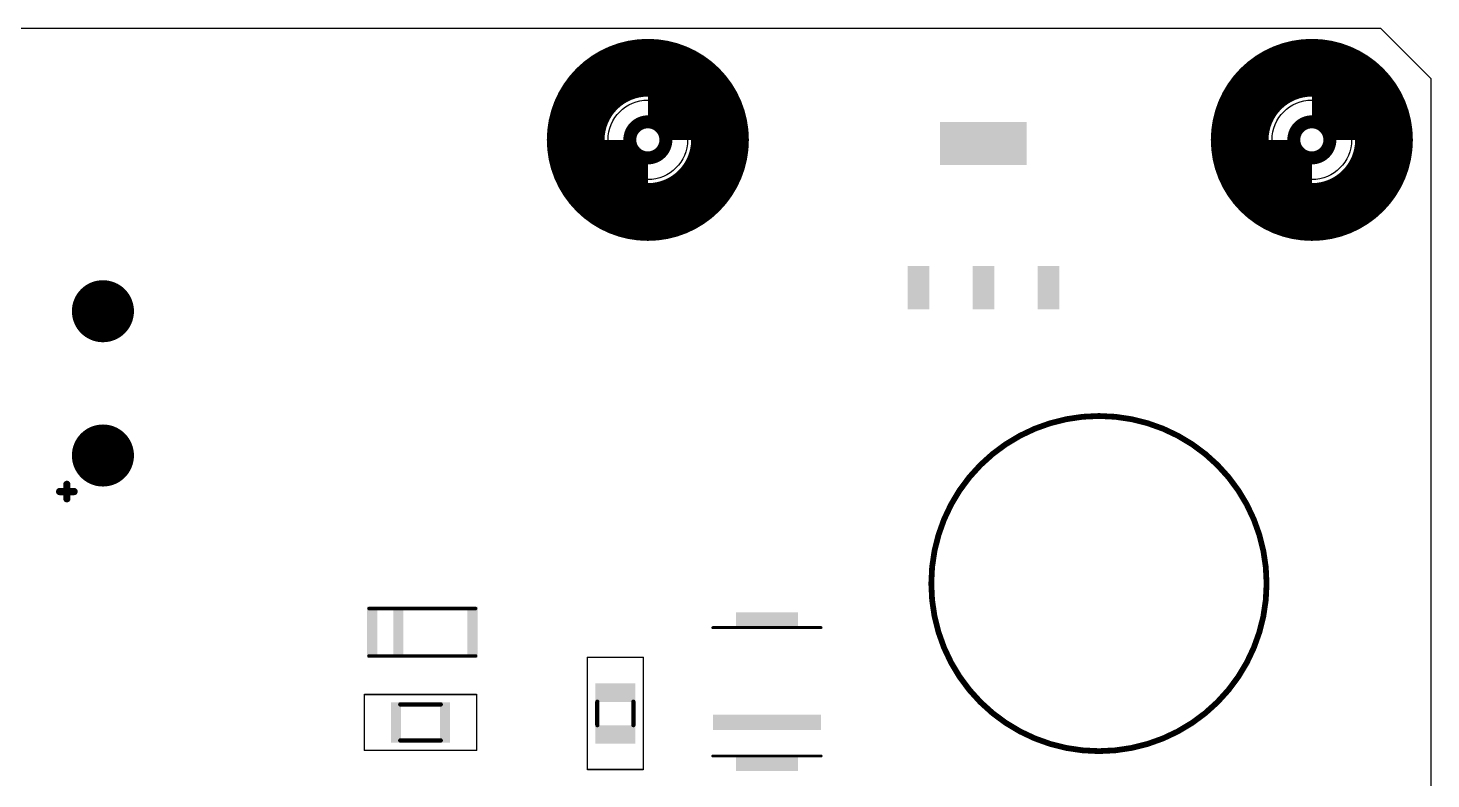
# Model space of a CAD drawing. Extents: x 2 to 118, y -4 to 52.
# Drawn here: x 68.23 to 117.6, y 25.63 to 52.07 of the extents above; entities that cross this region are included whole.
import ezdxf

# ---------------------------------------------------------------- set-up
doc = ezdxf.new("R2010")
doc.units = 0
for name, color, linetype in [('17', 110, 'CONTINUOUS'), ('20', 53, 'CONTINUOUS'), ('39', 12, 'CONTINUOUS'), ('41', 12, 'CONTINUOUS'), ('51', 253, 'CONTINUOUS')]:
    doc.layers.add(name, color=color, linetype=linetype)

# ---------------------------------------------------------------- blocks, each defined once
blk = doc.blocks.new('ROUNDP')
at = {"const_width": 0.5}
blk.add_lwpolyline([(0, -0.25, 1), (0, 0.25, 1), (0, -0.25)], format="xyb", dxfattribs=at)
blk = doc.blocks.new('RECT')
blk.add_solid([(-0.5, -0.5), (0.5, -0.5), (-0.5, 0.5), (0.5, 0.5)])

msp = doc.modelspace()

# ---------------------------------------------------------------- linework, layer by layer
at = {"layer": '20'}
for p, q in [((3.556, 52.07), (115.824, 52.07)), ((115.824, 52.07), (117.602, 50.292)), ((117.602, 50.292), (117.602, 3.302))]:
    msp.add_line(p, q, dxfattribs=at)
for centre in [(90.043, 48.133), (113.411, 48.133)]:
    msp.add_circle(centre, 1.4, dxfattribs=at)
at = {"layer": '39'}
for points, const_width in [([(90.043, 45.593, 1), (90.043, 50.673, 1), (90.043, 45.593)], 2.032), ([(113.411, 45.593, 1), (113.411, 50.673, 1), (113.411, 45.593)], 2.032), ([(87.9297, 29.913, 1), (87.9043, 29.913)], 0.0254), ([(87.917, 29.9257, 1), (87.917, 29.9003)], 0.0254), ([(89.8957, 29.913, 1), (89.8703, 29.913)], 0.0254), ([(89.883, 29.9003, 1), (89.883, 29.9257)], 0.0254), ([(80.069, 28.6182, 1), (80.069, 28.5928)], 0.0254), ([(80.0817, 28.6055, 1), (80.0563, 28.6055)], 0.0254), ([(84.0277, 28.6055, 1), (84.0023, 28.6055)], 0.0254), ([(84.015, 28.5928, 1), (84.015, 28.6182)], 0.0254), ([(80.069, 26.6522, 1), (80.069, 26.6268)], 0.0254), ([(84.015, 26.6268, 1), (84.015, 26.6522)], 0.0254), ([(80.0563, 26.6395, 1), (80.0817, 26.6395)], 0.0254), ([(84.0023, 26.6395, 1), (84.0277, 26.6395)], 0.0254), ([(87.917, 25.9797, 1), (87.917, 25.9543)], 0.0254), ([(87.9043, 25.967, 1), (87.9297, 25.967)], 0.0254), ([(89.8703, 25.967, 1), (89.8957, 25.967)], 0.0254), ([(89.883, 25.9543, 1), (89.883, 25.9797)], 0.0254)]:
    msp.add_lwpolyline(points, format="xyb", dxfattribs=dict(at, const_width=const_width))
at = {"layer": '39', "const_width": 0.0508}
for points in [[(87.917, 25.967), (87.917, 29.913)], [(87.917, 29.913), (89.883, 29.913)], [(89.883, 29.913), (89.883, 25.967)], [(80.069, 28.6055), (84.015, 28.6055)], [(80.069, 26.6395), (80.069, 28.6055)], [(84.015, 28.6055), (84.015, 26.6395)], [(84.015, 26.6395), (80.069, 26.6395)], [(89.883, 25.967), (87.917, 25.967)]]:
    msp.add_lwpolyline(points, dxfattribs=at)
at = {"layer": '41', "const_width": 2.032}
for points in [[(90.043, 45.593, 1), (90.043, 50.673, 1), (90.043, 45.593)], [(113.411, 45.593, 1), (113.411, 50.673, 1), (113.411, 45.593)]]:
    msp.add_lwpolyline(points, format="xyb", dxfattribs=at)
at = {"layer": '51'}
for points, const_width in [([(91.821, 48.133, 0.4142), (90.043, 49.911)], 2.286), ([(115.189, 48.133, 0.4142), (113.411, 49.911)], 2.286), ([(88.265, 48.133, 0.4142), (90.043, 46.355)], 2.286), ([(90.043, 47.498, 1), (90.043, 48.768, 1), (90.043, 47.498)], 0.4572), ([(111.633, 48.133, 0.4142), (113.411, 46.355)], 2.286), ([(113.411, 47.498, 1), (113.411, 48.768, 1), (113.411, 47.498)], 0.4572), ([(105.918, 26.612, 1), (105.918, 38.412, 1), (105.918, 26.612)], 0.2032), ([(69.6595, 36.0045, 1), (69.5325, 36.0045)], 0.127), ([(69.342, 35.814, 1), (69.342, 35.687)], 0.127), ([(69.5325, 35.4965, 1), (69.6595, 35.4965)], 0.127), ([(69.85, 35.687, 1), (69.85, 35.814)], 0.127), ([(80.233, 31.6642, 1), (80.233, 31.6008)], 0.0635), ([(83.978, 31.6008, 1), (83.978, 31.6642)], 0.0635), ([(92.329, 30.988, 1), (92.329, 30.9372)], 0.0508), ([(96.139, 30.9372, 1), (96.139, 30.988)], 0.0508), ([(80.233, 29.9943, 1), (80.233, 29.9308)], 0.0635), ([(83.978, 29.9308, 1), (83.978, 29.9943)], 0.0635), ([(81.3308, 28.2956, 1), (81.3308, 28.2194)], 0.0762), ([(82.7532, 28.2194, 1), (82.7532, 28.2956)], 0.0762), ([(88.3031, 28.35, 1), (88.2269, 28.35)], 0.0762), ([(89.5731, 28.35, 1), (89.4969, 28.35)], 0.0762), ([(88.2269, 27.53, 1), (88.3031, 27.53)], 0.0762), ([(89.4969, 27.53, 1), (89.5731, 27.53)], 0.0762), ([(81.3308, 27.0256, 1), (81.3308, 26.9494)], 0.0762), ([(82.7532, 26.9494, 1), (82.7532, 27.0256)], 0.0762), ([(92.329, 26.4668, 1), (92.329, 26.416)], 0.0508), ([(96.139, 26.416, 1), (96.139, 26.4668)], 0.0508)]:
    msp.add_lwpolyline(points, format="xyb", dxfattribs=dict(at, const_width=const_width))
for points, const_width in [([(69.596, 35.4965), (69.596, 36.0045)], 0.254), ([(69.342, 35.7505), (69.85, 35.7505)], 0.254), ([(80.233, 31.6325), (83.978, 31.6325)], 0.127), ([(96.139, 30.9626), (92.329, 30.9626)], 0.1016), ([(80.233, 29.9625), (83.978, 29.9625)], 0.127), ([(81.3308, 28.2575), (82.7532, 28.2575)], 0.1524), ([(88.265, 27.53), (88.265, 28.35)], 0.1524), ([(89.535, 27.53), (89.535, 28.35)], 0.1524), ([(81.3308, 26.9875), (82.7532, 26.9875)], 0.1524), ([(96.139, 26.4414), (92.329, 26.4414)], 0.1016)]:
    msp.add_lwpolyline(points, dxfattribs=dict(at, const_width=const_width))

# ---------------------------------------------------------------- block references
at = {"layer": '17', "xscale": 2.1844, "yscale": 2.1844, "rotation": 90}
for p in [(70.866, 42.1005), (70.866, 42.1005), (70.866, 37.0205), (70.866, 37.0205)]:
    msp.add_blockref('ROUNDP', p, dxfattribs=at)
at = {"layer": '51'}
for p, xscale, yscale in [((101.854, 48.006), 3.048, 1.524), ((99.568, 42.926), 0.762, 1.524), ((101.854, 42.926), 0.762, 1.524), ((104.14, 42.926), 0.762, 1.524), ((80.3368, 30.7975), 0.3625, 1.8), ((81.2618, 30.7975), 0.3624, 1.8), ((83.8743, 30.7975), 0.3625, 1.8)]:
    msp.add_blockref('RECT', p, dxfattribs=dict(at, xscale=xscale, yscale=yscale))
for p, xscale, yscale, rotation in [((94.234, 31.2293), 0.5334, 2.1844, 90), ((88.8985, 28.6714), 0.65, 1.4, 90), ((81.1784, 27.6225), 0.3556, 1.4224, 180), ((82.9056, 27.6225), 0.3556, 1.4224, 180), ((94.234, 27.627), 0.55, 3.8, 90), ((88.8985, 27.1982), 0.65, 1.4, 90), ((94.234, 26.1747), 0.5334, 2.1844, 90)]:
    msp.add_blockref('RECT', p, dxfattribs=dict(at, xscale=xscale, yscale=yscale, rotation=rotation))

doc.saveas('drawing.dxf')
